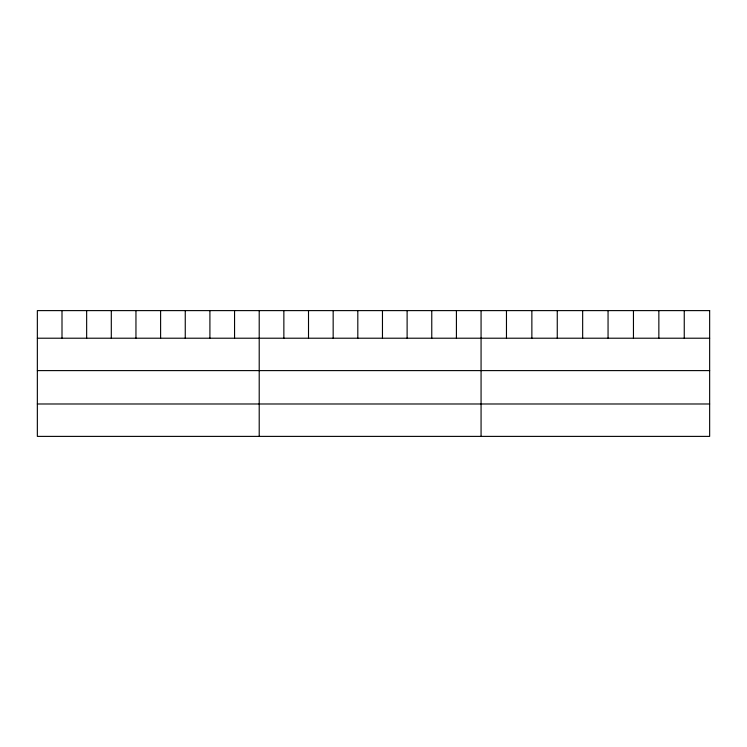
<?xml version="1.0" encoding="UTF-8"?>
<svg xmlns="http://www.w3.org/2000/svg" width="747" height="747" viewBox="0 0 747 747"><rect width="100%" height="100%" fill="white"/><g stroke="black" fill="none" stroke-linecap="round" stroke-linejoin="round"><path stroke-width="1.12" d="M37.35 338.214L709.65 338.214M37.35 370.605L709.65 370.605M37.35 403.987L709.65 403.987M684.252 310.612L684.252 338.214M658.854 310.612L658.854 338.214M633.456 310.612L633.456 338.214M608.058 310.612L608.058 338.214M582.66 310.612L582.66 338.214M557.262 310.612L557.262 338.214M531.864 310.612L531.864 338.214M506.466 310.612L506.466 338.214M481.068 310.612L481.068 436.388M456.417 310.612L456.417 338.214M431.766 310.612L431.766 338.214M407.115 310.612L407.115 338.214M382.464 310.612L382.464 338.214M357.813 310.612L357.813 338.214M333.162 310.612L333.162 338.214M308.511 310.612L308.511 338.214M283.86 310.612L283.86 338.214M259.209 310.612L259.209 436.388M234.558 310.612L234.558 338.214M209.907 310.612L209.907 338.214M185.256 310.612L185.256 338.214M160.605 310.612L160.605 338.214M135.954 310.612L135.954 338.214M111.303 310.612L111.303 338.214M86.652 310.612L86.652 338.214M62.001 310.612L62.001 338.214M709.65 310.612L37.35 310.612L37.35 436.388L709.65 436.388L709.65 310.612"/></g></svg>
